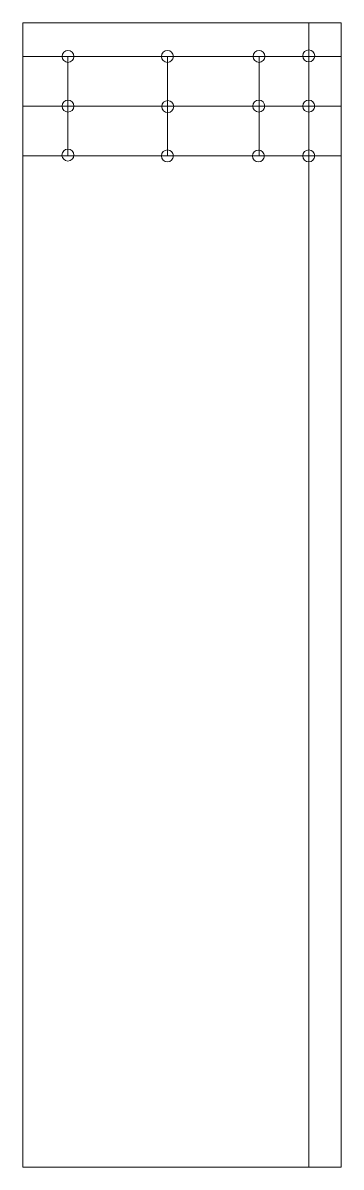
# Model space of a CAD drawing. Header units: millimetres. Extents: x 0 to 55, y 0 to 166.
# Drawn here: x 38.6 to 54.6, y 108 to 165.5 of the extents above; entities outside this region: 2.
import ezdxf

# ---------------------------------------------------------------- set-up
doc = ezdxf.new("R2010")
doc.units = ezdxf.units.MM
doc.styles.add('SLDTEXTSTYLE0', font='TXT', dxfattribs={"width": 0.7})

msp = doc.modelspace()

# ---------------------------------------------------------------- linework, layer by layer
at = {"color": 7, "linetype": 'Continuous', "lineweight": 18}
for p, q in [((38.629, 165.506), (54.629, 165.506)), ((38.629, 165.506), (38.629, 108.006)), ((53, 165.506), (53, 108.006)), ((54.629, 165.506), (54.629, 108.006)), ((38.629, 163.823), (54.629, 163.823)), ((40.897, 163.823), (40.897, 161.323)), ((45.897, 163.823), (45.897, 161.323)), ((50.5, 163.823), (50.5, 161.323)), ((38.629, 161.323), (54.629, 161.323)), ((40.897, 161.323), (40.897, 158.823)), ((45.897, 161.323), (45.897, 158.823)), ((50.5, 161.323), (50.5, 158.823)), ((38.629, 158.823), (54.629, 158.823)), ((38.629, 108.006), (54.629, 108.006))]:
    msp.add_line(p, q, dxfattribs=at)
for centre in [(40.897, 163.823), (45.897, 163.823), (50.5, 163.823), (53, 163.849), (40.897, 161.323), (45.911, 161.302), (50.491, 161.324), (53, 161.323), (40.892, 158.865), (45.897, 158.823), (50.469, 158.817), (53, 158.823)]:
    msp.add_circle(centre, 0.3, dxfattribs=at)

# ---------------------------------------------------------------- texts
at = {"color": 7, "linetype": 'Continuous', "char_height": 1.73, "attachment_point": 1, "style": 'SLDTEXTSTYLE0'}
for s, insert in [('SOLIDWORKS Educational Product.', (0, 4.825)), ('For Instructional Use Only.', (0, 2.23))]:
    msp.add_mtext(s, dxfattribs=dict(at, insert=insert))

doc.saveas('drawing.dxf')
